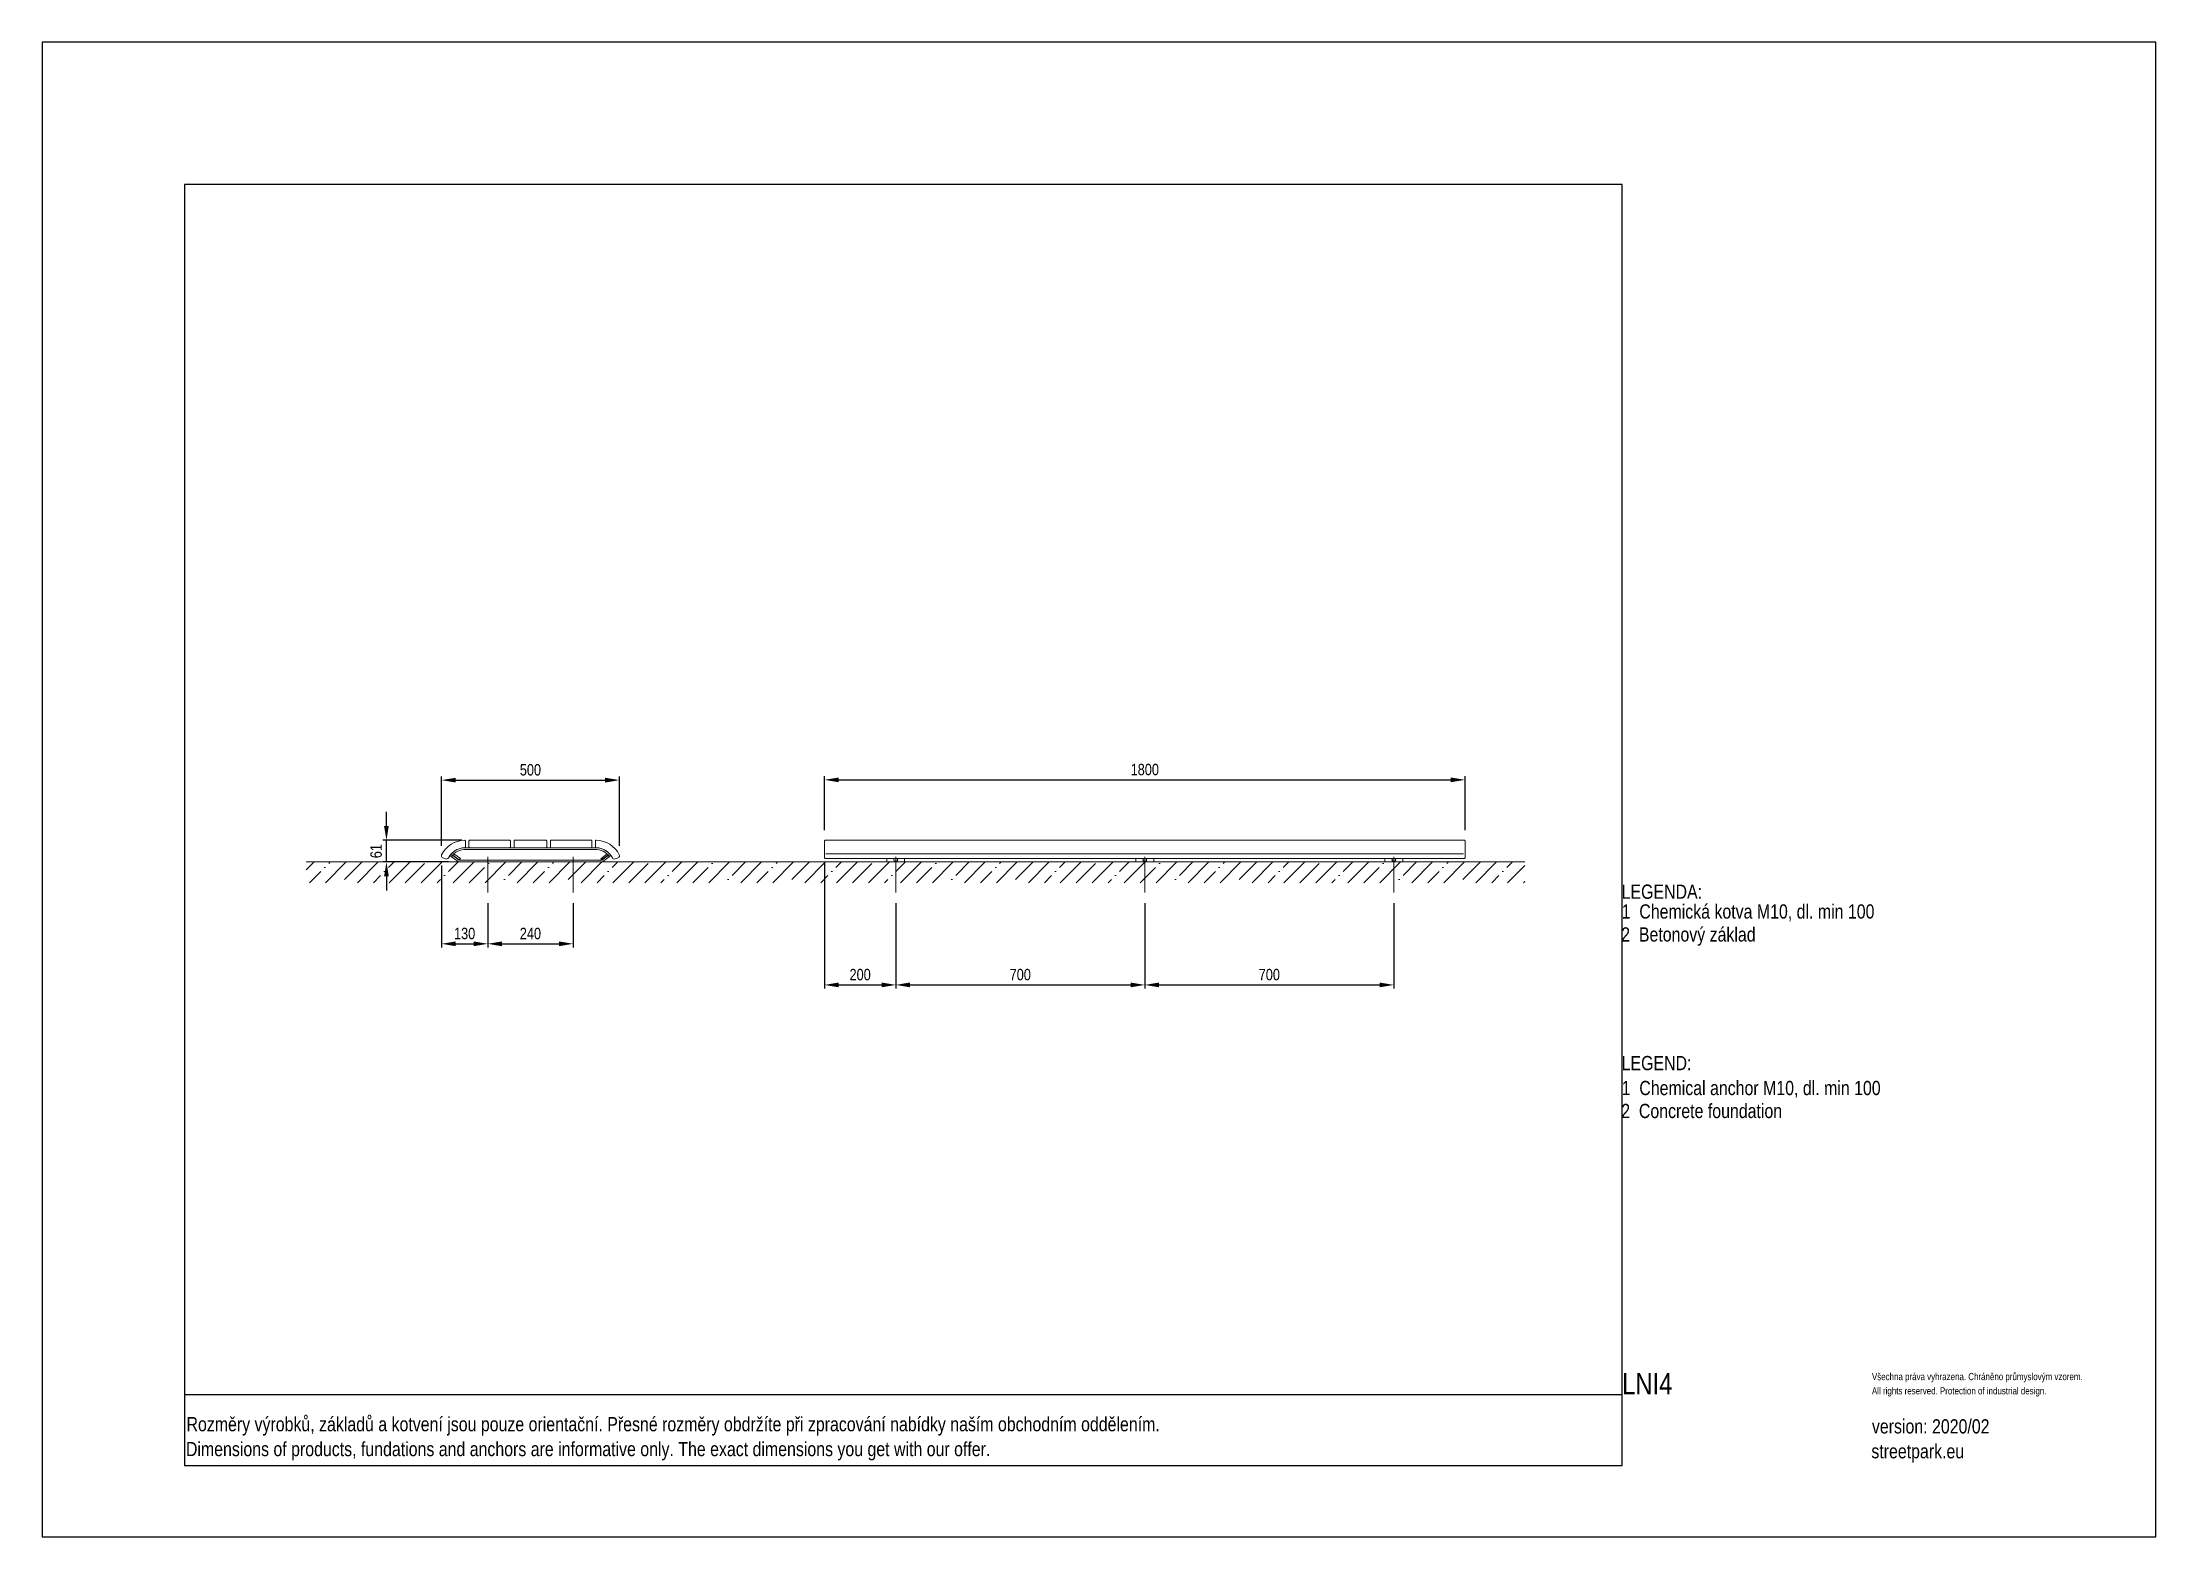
# Model space of a CAD drawing. Header units: millimetres. Extents: x 22162 to 28102, y 3160 to 7360.
import ezdxf

# ---------------------------------------------------------------- set-up
doc = ezdxf.new("R2010")
doc.units = ezdxf.units.MM
doc.header["$LTSCALE"] = 0.3
doc.linetypes.add('ACAD_ISO10W100', pattern=[18.5, 12, -3, 0.5, -3])
doc.linetypes.add('INCONTINUOUS', pattern=[200000.001, 200000, -0.001])
for name, color, linetype, lineweight in [('KOTY', 3, 'INCONTINUOUS', 9), ('OBRYSOVA', 7, 'Continuous', 9), ('OSY', 7, 'ACAD_ISO10W100', 15), ('Visible', 7, 'Continuous', 18)]:
    doc.layers.add(name, color=color, linetype=linetype, lineweight=lineweight)
doc.layers.add('Nekreslit', color=6, linetype='Continuous', plot=False)
doc.layers.add('SRAFY', color=7, linetype='Continuous', lineweight=9, true_color=0x5b5b5b)
doc.styles.add('SEACAD_Arial', font='arial.ttf', dxfattribs={"width": 0.8})
doc.dimstyles.new('ISO-25', dxfattribs={"dimtxt": 1.6, "dimasz": 2, "dimexe": 0.5, "dimexo": 1.5, "dimtad": 1, "dimdec": 0, "dimtxsty": 'SEACAD_Arial', "dimcen": 2, "dimadec": 0, "dimazin": 0, "dimtfac": 1, "dimtdec": 0, "dimtmove": 0, "dimatfit": 3, "dimfxl": 1, "dimarcsym": 0})

# ---------------------------------------------------------------- blocks, each defined once
blk = doc.blocks.new('*D201')
at = {"layer": 'Defpoints', "color": 0}
for p in [(26160.8, 5286.7), (24360.8, 5114.9), (26160.8, 5114.9)]:
    blk.add_point(p, dxfattribs=at)
at = {"layer": 'KOTY', "color": 0, "lineweight": -2}
for p, q in [((24360.8, 5144.9), (24360.8, 5296.7)), ((24400.8, 5286.7), (26120.8, 5286.7)), ((26160.8, 5144.9), (26160.8, 5296.7))]:
    blk.add_line(p, q, dxfattribs=at)
at = {"layer": 'KOTY', "color": 0}
for points in [[(24400.8, 5293.4), (24400.8, 5280), (24360.8, 5286.7)], [(26120.8, 5280), (26120.8, 5293.4), (26160.8, 5286.7)]]:
    blk.add_solid(points, dxfattribs=at)
at = {"layer": 'KOTY', "color": 0, "insert": (25260.8, 5315.5), "char_height": 32, "attachment_point": 5, "style": 'SEACAD_Arial'}
blk.add_mtext('1800', dxfattribs=at)
blk = doc.blocks.new('*D196')
at = {"layer": 'Defpoints', "color": 0}
for p in [(24360.8, 5085.9), (24560.8, 4969.9), (24560.8, 4710.4)]:
    blk.add_point(p, dxfattribs=at)
at = {"layer": 'KOTY', "color": 0, "lineweight": -2}
for p, q in [((24360.8, 5055.9), (24360.8, 4700.4)), ((24560.8, 4939.9), (24560.8, 4700.4)), ((24400.8, 4710.4), (24520.8, 4710.4))]:
    blk.add_line(p, q, dxfattribs=at)
at = {"layer": 'KOTY', "color": 0}
for points in [[(24400.8, 4717.1), (24400.8, 4703.7), (24360.8, 4710.4)], [(24520.8, 4703.7), (24520.8, 4717.1), (24560.8, 4710.4)]]:
    blk.add_solid(points, dxfattribs=at)
at = {"layer": 'KOTY', "color": 0, "insert": (24460.8, 4739.2), "char_height": 32, "attachment_point": 5, "style": 'SEACAD_Arial'}
blk.add_mtext('200', dxfattribs=at)
blk = doc.blocks.new('*D210')
at = {"layer": 'Defpoints', "color": 0}
for p in [(24560.8, 4969.9), (25260.8, 4969.9), (25260.8, 4710.4)]:
    blk.add_point(p, dxfattribs=at)
at = {"layer": 'KOTY', "color": 0, "lineweight": -2}
for p, q in [((24560.8, 4939.9), (24560.8, 4700.4)), ((25260.8, 4939.9), (25260.8, 4700.4)), ((24600.8, 4710.4), (25220.8, 4710.4))]:
    blk.add_line(p, q, dxfattribs=at)
at = {"layer": 'KOTY', "color": 0}
for points in [[(24600.8, 4717.1), (24600.8, 4703.7), (24560.8, 4710.4)], [(25220.8, 4703.7), (25220.8, 4717.1), (25260.8, 4710.4)]]:
    blk.add_solid(points, dxfattribs=at)
at = {"layer": 'KOTY', "color": 0, "insert": (24910.8, 4739.2), "char_height": 32, "attachment_point": 5, "style": 'SEACAD_Arial'}
blk.add_mtext('700', dxfattribs=at)
blk = doc.blocks.new('*D209')
at = {"layer": 'Defpoints', "color": 0}
for p in [(25260.8, 4969.9), (25960.8, 4969.9), (25960.8, 4710.4)]:
    blk.add_point(p, dxfattribs=at)
at = {"layer": 'KOTY', "color": 0, "lineweight": -2}
for p, q in [((25260.8, 4939.9), (25260.8, 4700.4)), ((25960.8, 4939.9), (25960.8, 4700.4)), ((25300.8, 4710.4), (25920.8, 4710.4))]:
    blk.add_line(p, q, dxfattribs=at)
at = {"layer": 'KOTY', "color": 0}
for points in [[(25300.8, 4717.1), (25300.8, 4703.7), (25260.8, 4710.4)], [(25920.8, 4703.7), (25920.8, 4717.1), (25960.8, 4710.4)]]:
    blk.add_solid(points, dxfattribs=at)
at = {"layer": 'KOTY', "color": 0, "insert": (25610.8, 4739.2), "char_height": 32, "attachment_point": 5, "style": 'SEACAD_Arial'}
blk.add_mtext('700', dxfattribs=at)
blk = doc.blocks.new('*D223')
at = {"layer": 'Defpoints', "color": 0}
for p in [(23284.1, 5076.3), (23414.1, 4969.9), (23414.1, 4825.9)]:
    blk.add_point(p, dxfattribs=at)
at = {"layer": 'KOTY', "color": 0, "lineweight": -2}
for p, q in [((23284.1, 5046.3), (23284.1, 4815.9)), ((23414.1, 4939.9), (23414.1, 4815.9)), ((23324.1, 4825.9), (23374.1, 4825.9))]:
    blk.add_line(p, q, dxfattribs=at)
at = {"layer": 'KOTY', "color": 0}
for points in [[(23324.1, 4832.6), (23324.1, 4819.2), (23284.1, 4825.9)], [(23374.1, 4819.2), (23374.1, 4832.6), (23414.1, 4825.9)]]:
    blk.add_solid(points, dxfattribs=at)
at = {"layer": 'KOTY', "color": 0, "insert": (23349.1, 4854.7), "char_height": 32, "attachment_point": 5, "style": 'SEACAD_Arial'}
blk.add_mtext('130', dxfattribs=at)
blk = doc.blocks.new('*D224')
at = {"layer": 'Defpoints', "color": 0}
for p in [(23414.1, 4969.9), (23654.1, 4969.9), (23654.1, 4825.9)]:
    blk.add_point(p, dxfattribs=at)
at = {"layer": 'KOTY', "color": 0, "lineweight": -2}
for p, q in [((23414.1, 4939.9), (23414.1, 4815.9)), ((23654.1, 4939.9), (23654.1, 4815.9)), ((23454.1, 4825.9), (23614.1, 4825.9))]:
    blk.add_line(p, q, dxfattribs=at)
at = {"layer": 'KOTY', "color": 0}
for points in [[(23454.1, 4832.6), (23454.1, 4819.2), (23414.1, 4825.9)], [(23614.1, 4819.2), (23614.1, 4832.6), (23654.1, 4825.9)]]:
    blk.add_solid(points, dxfattribs=at)
at = {"layer": 'KOTY', "color": 0, "insert": (23534.1, 4854.7), "char_height": 32, "attachment_point": 5, "style": 'SEACAD_Arial'}
blk.add_mtext('240', dxfattribs=at)
blk = doc.blocks.new('*D242')
at = {"layer": 'Defpoints', "color": 0}
for p in [(23784, 5285.9), (23284.1, 5071.5), (23784, 5071.5)]:
    blk.add_point(p, dxfattribs=at)
at = {"layer": 'KOTY', "color": 0, "lineweight": -2}
for p, q in [((23284.1, 5101.5), (23284.1, 5295.9)), ((23784, 5101.5), (23784, 5295.9)), ((23324.1, 5285.9), (23744, 5285.9))]:
    blk.add_line(p, q, dxfattribs=at)
at = {"layer": 'KOTY', "color": 0}
for points in [[(23324.1, 5292.6), (23324.1, 5279.2), (23284.1, 5285.9)], [(23744, 5279.2), (23744, 5292.6), (23784, 5285.9)]]:
    blk.add_solid(points, dxfattribs=at)
at = {"layer": 'KOTY', "color": 0, "insert": (23534.1, 5314.7), "char_height": 32, "attachment_point": 5, "style": 'SEACAD_Arial'}
blk.add_mtext('500', dxfattribs=at)
blk = doc.blocks.new('*D241')
at = {"layer": 'Defpoints', "color": 0}
for p in [(23129.4, 5116.9), (23371.3, 5116.9), (23334.2, 5055.9)]:
    blk.add_point(p, dxfattribs=at)
at = {"layer": 'KOTY', "color": 0, "lineweight": -2}
for p, q in [((23129.4, 5156.9), (23129.4, 5196.9)), ((23341.3, 5116.9), (23119.4, 5116.9)), ((23129.4, 5055.9), (23129.4, 5116.9)), ((23304.2, 5055.9), (23119.4, 5055.9)), ((23129.4, 5015.9), (23129.4, 4975.9))]:
    blk.add_line(p, q, dxfattribs=at)
at = {"layer": 'KOTY', "color": 0}
for points in [[(23122.7, 5156.9), (23136, 5156.9), (23129.4, 5116.9)], [(23136, 5015.9), (23122.7, 5015.9), (23129.4, 5055.9)]]:
    blk.add_solid(points, dxfattribs=at)
at = {"layer": 'KOTY', "color": 0, "insert": (23100.5, 5086.4), "char_height": 32, "attachment_point": 5, "rotation": 90, "style": 'SEACAD_Arial'}
blk.add_mtext('61', dxfattribs=at)

msp = doc.modelspace()

# ---------------------------------------------------------------- hatches: boundary and pattern name
at = {"layer": 'SRAFY'}
h = msp.add_hatch(dxfattribs=at)
h.set_pattern_fill('ANSI35', color=256, scale=10, style=0)
h.paths.add_polyline_path([(23154.1, 5055.9), (23504.1, 5055.9), (23508.1, 5055.9), (26329, 5055.9), (26329, 4997.4), (22904.2, 4997.4), (22904.2, 5055.9), (23150.1, 5055.9)])

# ---------------------------------------------------------------- linework, layer by layer
at = {"layer": 'Nekreslit'}
msp.add_line((22562.1, 3559.6), (26602.1, 3559.6), dxfattribs=at)
for points in [[(22162.1, 3159.6), (28102.1, 3159.6), (28102.1, 7359.6), (22162.1, 7359.6)], [(22562.1, 3359.6), (26602.1, 3359.6), (26602.1, 6959.6), (22562.1, 6959.6)]]:
    msp.add_lwpolyline(points, close=True, dxfattribs=at)
at = {"layer": 'OBRYSOVA'}
msp.add_line((22904.2, 5055.9), (26329, 5055.9), dxfattribs=at)
at = {"layer": 'OSY', "ltscale": 0.5}
for p, q in [((23414.1, 5069.9), (23414.1, 4969.9)), ((23654.1, 5069.9), (23654.1, 4969.9)), ((24560.8, 5069.9), (24560.8, 4969.9)), ((25260.8, 5069.9), (25260.8, 4969.9)), ((25960.8, 5069.9), (25960.8, 4969.9))]:
    msp.add_line(p, q, dxfattribs=at)
at = {"layer": 'Visible'}
for p, q in [((23351.4, 5097.9), (23351.4, 5114.9)), ((23716.8, 5097.9), (23716.8, 5114.9)), ((23287.5, 5068), (23295.8, 5064.6)), ((23311.7, 5071.1), (23307.7, 5074.1)), ((23315.7, 5074.4), (23312.7, 5070.3)), ((23330.6, 5057.1), (23312.7, 5070.3)), ((23333.6, 5061.1), (23315.7, 5074.4)), ((23319.2, 5079.2), (23316.2, 5075.2)), ((23334.2, 5061.9), (23316.2, 5075.2)), ((23337.1, 5065.9), (23319.2, 5079.2)), ((23334.2, 5061.9), (23337.1, 5065.9)), ((23334.2, 5061.9), (23334.2, 5060.9)), ((23334.2, 5060.9), (23734, 5060.9)), ((23734, 5060.9), (23334.2, 5060.9)), ((23334.2, 5055.9), (23734, 5055.9)), ((23352.9, 5095.9), (23715.2, 5095.9)), ((23352.9, 5090.9), (23715.2, 5090.9)), ((23489.9, 5095.9), (23578.2, 5095.9)), ((23731.6, 5065.1), (23749.5, 5078.4)), ((23734, 5061.9), (23731.6, 5065.1)), ((23734, 5061.9), (23751.9, 5075.2)), ((23734, 5061.9), (23734, 5060.9)), ((23734.6, 5061.1), (23752.5, 5074.4)), ((23737.5, 5057.1), (23755.4, 5070.3)), ((23749.5, 5078.4), (23751.9, 5075.2)), ((23752.5, 5074.4), (23755.4, 5070.3)), ((23756.4, 5071.1), (23760.5, 5074.1)), ((23780.7, 5068), (23772.3, 5064.6)), ((26156.8, 5078.5), (24364.8, 5078.5)), ((24365.8, 5078.5), (26155.8, 5078.5))]:
    msp.add_line(p, q, dxfattribs=at)
for points in [[(23476.1, 5095.9), (23363.1, 5095.9, -0.414214), (23361.1, 5097.9), (23361.1, 5114.9, -0.414214), (23363.1, 5116.9), (23476.1, 5116.9, -0.414214), (23478.1, 5114.9), (23478.1, 5097.9, -0.414214)], [(23490.1, 5095.9), (23578.1, 5095.9, 0.414214), (23580.1, 5097.9), (23580.1, 5114.9, 0.414214), (23578.1, 5116.9), (23490.1, 5116.9, 0.414214), (23488.1, 5114.9), (23488.1, 5097.9, 0.414214)], [(23592.1, 5095.9), (23705.1, 5095.9, 0.414214), (23707.1, 5097.9), (23707.1, 5114.9, 0.414214), (23705.1, 5116.9), (23592.1, 5116.9, 0.414214), (23590.1, 5114.9), (23590.1, 5097.9, 0.414214)], [(24362.8, 5065.6), (26158.8, 5065.6, 0.414214), (26160.8, 5067.6), (26160.8, 5114.9, 0.414214), (26158.8, 5116.9), (24362.8, 5116.9, 0.414214), (24360.8, 5114.9), (24360.8, 5067.6, 0.414214)]]:
    msp.add_lwpolyline(points, format="xyb", close=True, dxfattribs=at)
for points in [[(24585.8, 5055.9), (24535.8, 5055.9), (24535.8, 5065.6), (24585.8, 5065.6)], [(25285.8, 5055.9), (25235.8, 5055.9), (25235.8, 5065.6), (25285.8, 5065.6)], [(25985.8, 5055.9), (25935.8, 5055.9), (25935.8, 5065.6), (25985.8, 5065.6)]]:
    msp.add_lwpolyline(points, close=True, dxfattribs=at)
for centre, radius, start, end in [((23351.1, 5041.9), 75, 91.33894, 152.71024), ((23349.4, 5114.9), 2, 0, 91.33894), ((23718.8, 5114.9), 2, 88.66106, 180), ((23717.1, 5041.9), 75, 27.28976, 88.66106), ((23289.7, 5073.6), 6, 152.71024, 247.69878), ((23298.1, 5070.1), 6, 247.69878, 331.95961), ((23351.1, 5041.9), 54, 91.74549, 151.95961), ((23351.1, 5041.9), 54, 88.06532, 143.49704), ((23351.1, 5041.9), 49, 88.06532, 143.49704), ((23334.2, 5061.9), 6, 233.497, 270), ((23334.2, 5061.9), 1, 233.497, 270), ((23349.4, 5097.9), 2, 271.74549, 359.69878), ((23489.9, 5115.9), 20, 266, 270), ((23578.2, 5115.9), 20, 270, 274), ((23717.1, 5041.9), 54, 36.50296, 91.93337), ((23717.1, 5041.9), 49, 36.50296, 91.93337), ((23718.8, 5097.9), 2, 180.30122, 268.25451), ((23717.1, 5041.9), 54, 28.04039, 88.25451), ((23734, 5061.9), 1, 270, 306.503), ((23734, 5061.9), 6, 270, 306.503), ((23770, 5070.1), 6, 208.04039, 292.30122), ((23778.4, 5073.6), 6, 292.30122, 27.28976)]:
    msp.add_arc(centre, radius, start, end, dxfattribs=at)
for centre in [(24560.8, 5061.9), (25260.8, 5061.9), (25960.8, 5061.9)]:
    msp.add_ellipse(centre, major_axis=(5.75, 0), ratio=0.594865, dxfattribs=at)

# ---------------------------------------------------------------- texts
at = {"style": 'SEACAD_Arial', "width": 0.8}
for s, height, p in [('LEGENDA:', 40, (26601, 4952.4)), ('1  Chemická kotva M10, dl. min 100', 40, (26601, 4896.8)), ('2  Betonový základ', 40, (26599.8, 4832.3)), ('LEGEND:', 40, (26601, 4470.7)), ('1  Chemical anchor M10, dl. min 100', 40, (26601, 4400.7)), ('2  Concrete foundation', 40, (26599.8, 4336.2)), ('LNI4', 60, (26602.1, 3559.6)), ('All rights reserved. Protection of industrial design.', 20, (27304.4, 3559.6)), ('Všechna práva vyhrazena. Chráněno průmyslovým vzorem.', 20, (27304.4, 3599.6)), ('Rozměry výrobků, základů a kotvení jsou pouze orientační. Přesné rozměry obdržíte při zpracování nabídky naším obchodním oddělením.', 39.9982, (22567.5, 3455.9)), ('version: 2020/02', 40, (27304.4, 3449.8)), ('Dimensions of products, fundations and anchors are informative only. The exact dimensions you get with our offer.', 39.9982, (22565.9, 3386)), ('streetpark.eu', 40, (27302.8, 3379.9))]:
    msp.add_text(s, height=height, dxfattribs=at).set_placement(p)

# ---------------------------------------------------------------- dimensions: what is measured, and where the dimension line sits
at = {"layer": 'KOTY'}
for base, p1, p2, override, picture, middle in [((23784, 5285.9), (23284.1, 5071.5), (23784, 5071.5), {"dimlfac": 1, "dimtxsty": 'SEACAD_Arial', "dimsah": 1, "dimtmove": 1, "dimtolj": 0}, '*D242', (23534.1, 5314.7)), ((23414.1, 4825.9), (23284.1, 5076.3), (23414.1, 4969.9), {"dimlfac": 1, "dimtxsty": 'SEACAD_Arial', "dimsah": 1, "dimtmove": 1, "dimtolj": 0}, '*D223', (23349.1, 4854.7)), ((24560.8, 4710.4), (24360.8, 5085.9), (24560.8, 4969.9), {"dimlfac": 1, "dimtxsty": 'SEACAD_Arial', "dimsah": 1, "dimtolj": 0}, '*D196', (24460.8, 4739.2)), ((23654.1, 4825.9), (23414.1, 4969.9), (23654.1, 4969.9), {"dimlfac": 1, "dimtxsty": 'SEACAD_Arial', "dimsah": 1, "dimtolj": 0}, '*D224', (23534.1, 4854.7)), ((25260.8, 4710.4), (24560.8, 4969.9), (25260.8, 4969.9), {"dimlfac": 1, "dimtxsty": 'SEACAD_Arial', "dimsah": 1, "dimtolj": 0}, '*D210', (24910.8, 4739.2)), ((25960.8, 4710.4), (25260.8, 4969.9), (25960.8, 4969.9), {"dimlfac": 1, "dimtxsty": 'SEACAD_Arial', "dimsah": 1, "dimtolj": 0}, '*D209', (25610.8, 4739.2))]:
    dim = msp.add_linear_dim(base=base, p1=p1, p2=p2, dimstyle='ISO-25', override=override, dxfattribs=at)
    dim.commit()
    dim.dimension.update_dxf_attribs({"geometry": picture, "text_midpoint": middle})
for base, p1, p2, angle, override, picture, middle in [((26160.8, 5286.7), (24360.8, 5114.9), (26160.8, 5114.9), 0, {"dimlfac": 1, "dimtxsty": 'SEACAD_Arial', "dimsah": 1, "dimtolj": 0}, '*D201', (25260.8, 5315.5)), ((23129.4, 5116.9), (23334.2, 5055.9), (23371.3, 5116.9), 90, {"dimlfac": 1, "dimtxsty": 'SEACAD_Arial', "dimsah": 1, "dimtmove": 1, "dimtolj": 0}, '*D241', (23100.5, 5086.4))]:
    dim = msp.add_linear_dim(base=base, p1=p1, p2=p2, angle=angle, dimstyle='ISO-25', override=override, dxfattribs=at)
    dim.commit()
    dim.dimension.update_dxf_attribs({"geometry": picture, "text_midpoint": middle})

doc.saveas('drawing.dxf')
